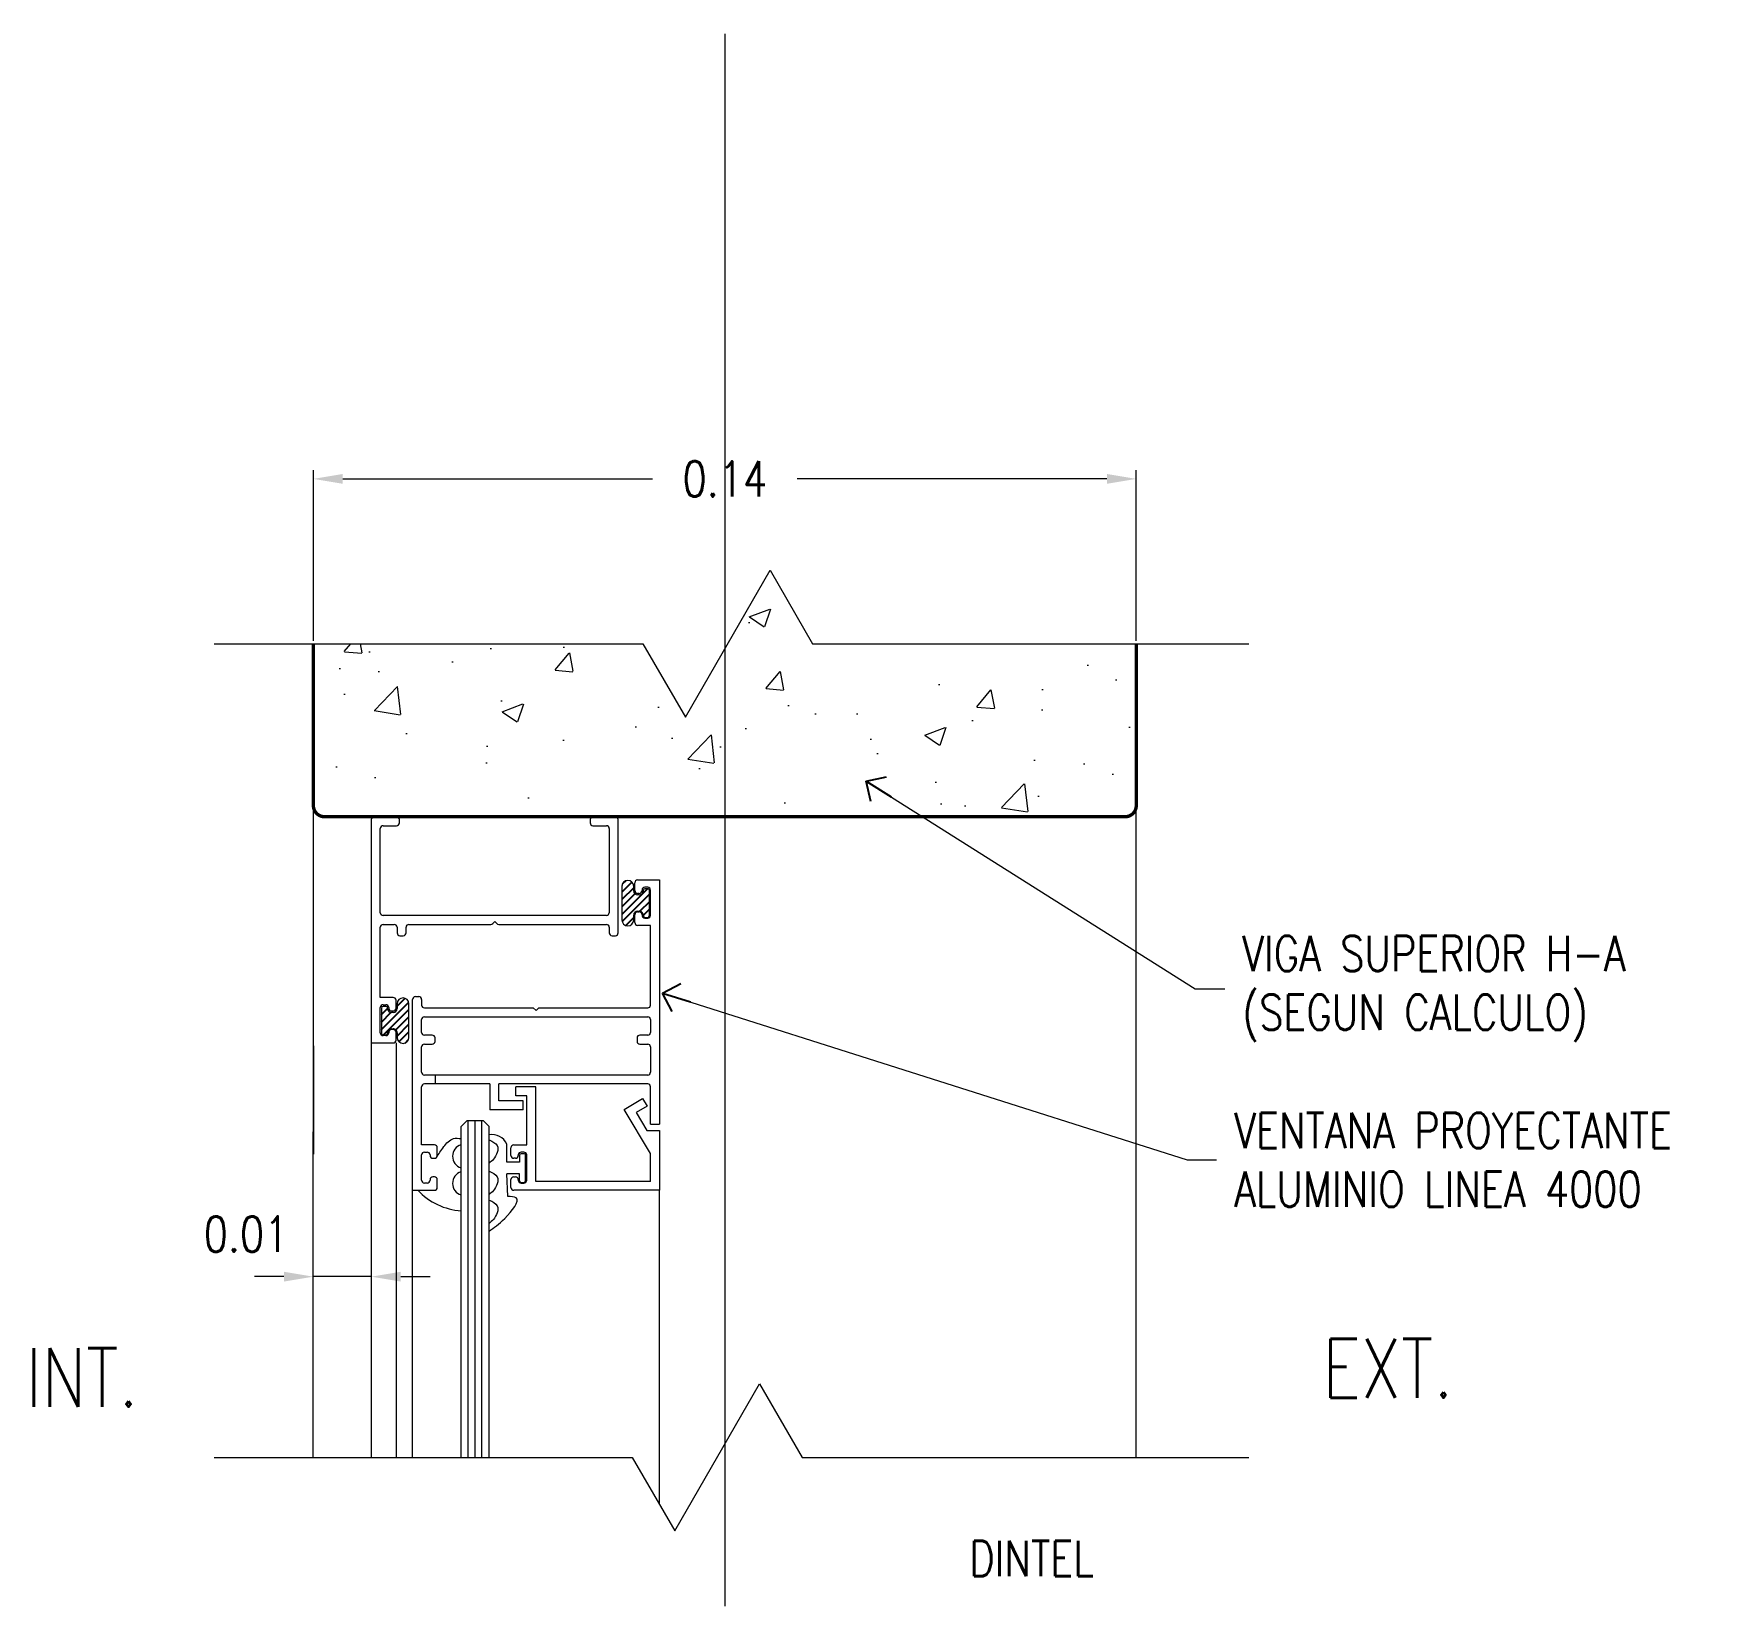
# Model space of a CAD drawing. Header units: metres. Extents: x -40 to 265, y 63 to 163.
# Drawn here: x -39.4416 to -39.1541, y 65.8922 to 66.1596 of the extents above; entities that cross this region are included whole.
import ezdxf

# ---------------------------------------------------------------- set-up
doc = ezdxf.new("R2010")
doc.units = ezdxf.units.M
doc.header["$LTSCALE"] = 5
doc.header["$MEASUREMENT"] = 0
doc.linetypes.add('CENTER', pattern=[2, 1.25, -0.25, 0.25, -0.25])
doc.layers.get('0').update_dxf_attribs({"color": 30})
for name, color, linetype, lineweight in [('A-ANNO-DIMS', 3, 'Continuous', 18), ('A-ANNO-SYMB', 3, 'Continuous', 18), ('A-ANNO-TEXT', 3, 'Continuous', 18), ('A-DETL-MBND', 3, 'Continuous', 18), ('A-DETL-PATT', 8, 'Continuous', 18)]:
    doc.layers.add(name, color=color, linetype=linetype, lineweight=lineweight)
doc.styles.add('E-ROMANS', font='romans.shx', dxfattribs={"width": 0.8})
doc.dimstyles.new('E-0001_ARW_24', dxfattribs={"dimscale": 0.001, "dimtxt": 2.4, "dimasz": 2.4, "dimexe": 1.2, "dimexo": 0.8, "dimgap": 1.2, "dimtad": 0, "dimdec": 0, "dimlfac": 1000, "dimzin": 0, "dimdsep": 46, "dimtxsty": 'E-ROMANS', "dimblk": 'OPEN90', "dimcen": 1.2, "dimclrd": 256, "dimclre": 256, "dimclrt": 256, "dimadec": 0, "dimazin": 0, "dimtfac": 1, "dimtdec": 0, "dimtmove": 1, "dimatfit": 3, "dimldrblk": 'OPEN90', "dimfxl": 1, "dimtfill": 1, "dimtolj": 1, "dimtzin": 0, "dimlwd": -1, "dimarcsym": 0})

# ---------------------------------------------------------------- blocks, each defined once
blk = doc.blocks.new('_Open90')
at = {"color": 0, "linetype": 'ByBlock', "lineweight": -2}
for p, q in [((0, 0), (-1, 0)), ((-0.5, 0.5), (0, 0)), ((0, 0), (-0.5, -0.5))]:
    blk.add_line(p, q, dxfattribs=at)

msp = doc.modelspace()

# ---------------------------------------------------------------- hatches: boundary and pattern name
at = {"layer": 'A-DETL-PATT'}
h = msp.add_hatch(dxfattribs=at)
h.set_pattern_fill('AR-CONC', color=256, scale=0.005, style=0)
h.set_pattern_definition([(50, (0, 0), (0.03586300913003768, -0.003137606749129755), [0.00375, -0.04125]), (355, (0, 0), (-0.006937566680650001, 0.03760960668500059), [0.003, -0.033]), (100.4514, (0.002988584, -0.000261467), (0.02892546908570108, 0.03447197710304768), [0.0031870095, -0.0350571056]), (46.18420000000001, (0, 0.01), (0.05336205243128223, -0.008275950716450904), [0.005625, -0.061875]), (96.6356, (0.00444683725, 0.00931033465), (0.04673313527743517, 0.04870589354502209), [0.0047805144, -0.05258565]), (351.1842, (0, 0.01), (0.04673309725668136, 0.04870593004626623), [0.004500000000000001, -0.0495]), (21, (0.005, 0.0075), (0.02984535260592308, -0.02013094453326694), [0.00375, -0.04125]), (326.0000000000001, (0.005, 0.0075), (0.01216576659607909, 0.03625750225234265), [0.003, -0.033]), (71.4514, (0.00748711165, 0.0058224197), (0.0420111314290745, 0.01612652483549762), [0.0031870095, -0.0350571056]), (37.50000000000001, (0, 0), (0.0006079927658645335, 0.01664469269156557), [0, -0.0326, 0, -0.0335, 0, -0.033125]), (7.499999999999999, (0, 0), (0.01315347687210743, 0.01972058559411801), [0, -0.0191, 0, -0.03185, 0, -0.012625]), (327.5, (-0.01115, 0), (0.02669112180862046, -0.00112774358671899), [0, -0.0125, 0, -0.039, 0, -0.05175]), (317.5, (-0.01615, 0), (0.02915930846711931, 0.005005249116615882), [0, -0.01625, 0, -0.0259, 0, -0.03675])])
h.paths.add_polyline_path([(-39.25399485699694, 66.02838488206234, -0.4142213346100107), (-39.25590399765725, 66.02647579206368), (-39.34255726587856, 66.02647809152573, 0.02881049960444723), (-39.34261213094253, 66.02648125553179), (-39.34643031094248, 66.02648125553179, 0.02833130713499485), (-39.34648426789072, 66.02647819573406), (-39.37979386404437, 66.02647907964939, 0.02388565840006213), (-39.37983938594256, 66.02648125553179), (-39.38365756594249, 66.02648125553179, 0.02330885261951597), (-39.38370199217678, 66.02647918335688), (-39.39042546343497, 66.02647936177333), (-39.39399412876227, 66.0298690514841), (-39.39399412876227, 66.05589239596561), (-39.33791880137865, 66.05589239596561), (-39.33070192301415, 66.04339239596248), (-39.316268166287, 66.0683923959656), (-39.30905128792434, 66.05589239596567), (-39.25399485699693, 66.05589239596561)])

# ---------------------------------------------------------------- linework, layer by layer
for p, q in [((-39.33980414603583, 66.01536972341096), (-39.34150554638403, 66.01366832306276)), ((-39.33950100188403, 66.01440730773317), (-39.34150554638403, 66.01240276323317)), ((-39.33715518278328, 66.01422200717474), (-39.34150554638403, 66.00987164357399)), ((-39.34084603618649, 66.01559339308989), (-39.34144511479917, 66.0149943144772)), ((-39.33928992385711, 66.0133528259305), (-39.34150554638403, 66.01113720340358)), ((-39.33682827588403, 66.01328335424441), (-39.34146602475742, 66.00864560537102)), ((-39.33682827588403, 66.01201779441482), (-39.33844933871567, 66.01039673158317)), ((-39.33950100188403, 66.00934506841482), (-39.3408588616191, 66.00798720867974)), ((-39.33682827588403, 66.01075223458523), (-39.33787827538403, 66.00970223508523)), ((-39.38241665744249, 65.99029490804546), (-39.3777789085691, 65.99493265691885)), ((-39.38241665744249, 65.99282602770464), (-39.38136665794249, 65.99387602720464)), ((-39.37974393144249, 65.99423319387505), (-39.37838607170742, 65.99559105361013)), ((-39.38241665744249, 65.99156046787505), (-39.38079559461085, 65.99318153070669)), ((-39.38208975054324, 65.98935625511513), (-39.37773938694249, 65.99370661871588)), ((-39.37995500946941, 65.99022543635937), (-39.37773938694249, 65.99244105888629)), ((-39.37974393144249, 65.9891709545567), (-39.37773938694249, 65.9911754990567)), ((-39.37944078729069, 65.98820853887891), (-39.37773938694249, 65.9899099392271)), ((-39.37839889714003, 65.98798486919998), (-39.37779981852735, 65.98858394781266))]:
    msp.add_line(p, q)
at = {"layer": 'A-ANNO-DIMS'}
for p, q in [((-39.39399412876227, 66.05639239596562), (-39.39399412876227, 66.08544179729488)), ((-39.38899412876227, 66.08394179729488), (-39.33628020716532, 66.08394179729488)), ((-39.25899485699694, 66.08394179729488), (-39.31170877859389, 66.08394179729488)), ((-39.25399485699693, 66.05639239596563), (-39.25399485699693, 66.08544179729488)), ((-39.39399855350096, 65.98750506378099), (-39.39399855350096, 65.97425217974327)), ((-39.38413483844249, 65.98750398303179), (-39.38413483844249, 65.97425217974327)), ((-39.39399855350096, 65.97525217974326), (-39.39399855350096, 65.96910424971308)), ((-39.38413483844249, 65.97525217974326), (-39.38413483844249, 65.96910424971308)), ((-39.39899855350097, 65.94824612790953), (-39.40399855350096, 65.94824612790953)), ((-39.38413483844249, 65.94824612790953), (-39.39399855350096, 65.94824612790953)), ((-39.37913483844249, 65.94824612790953), (-39.37413483844249, 65.94824612790953))]:
    msp.add_line(p, q, dxfattribs=at)
for points in [[(-39.38899412876227, 66.08477513062822), (-39.38899412876227, 66.08310846396155), (-39.39399412876227, 66.08394179729488)], [(-39.25899485699694, 66.08477513062822), (-39.25899485699694, 66.08310846396155), (-39.25399485699693, 66.08394179729488)], [(-39.39899855350097, 65.94907946124286), (-39.39899855350097, 65.9474127945762), (-39.39399855350096, 65.94824612790953)], [(-39.37913483844249, 65.94907946124286), (-39.37913483844249, 65.9474127945762), (-39.38413483844249, 65.94824612790953)]]:
    msp.add_solid(points, dxfattribs=at)
at = {"layer": 'A-ANNO-SYMB', "linetype": 'CENTER'}
msp.add_line((-39.32400522039354, 66.15964972388122), (-39.32400522039465, 65.89219385698871), dxfattribs=at)
at = {"layer": 'A-ANNO-SYMB'}
for p, q in [((-39.33251453171735, 65.90501127749108), (-39.31808077499201, 65.93001127749106)), ((-39.31808077499201, 65.93001127749106), (-39.31086389662934, 65.91751127749113)), ((-39.41084616310657, 65.91751127749107), (-39.33973141008366, 65.91751127749107)), ((-39.33973141008366, 65.91751127749107), (-39.33251453172099, 65.90501127749108)), ((-39.31086389662934, 65.91751127749113), (-39.23487192807769, 65.91751127749107))]:
    msp.add_line(p, q, dxfattribs=at)
at = {"layer": 'A-DETL-MBND'}
for p, q in [((-39.33070192301234, 66.04339239596563), (-39.316268166287, 66.0683923959656)), ((-39.316268166287, 66.0683923959656), (-39.30905128792433, 66.05589239596567)), ((-39.41084616310657, 66.05589239596561), (-39.33791880137865, 66.05589239596561)), ((-39.33791880137865, 66.05589239596561), (-39.33070192301598, 66.04339239596563)), ((-39.30905128792433, 66.05589239596567), (-39.23487192807769, 66.05589239596561)), ((-39.39400627737603, 65.91751127749107), (-39.39399412876227, 66.0283884958124)), ((-39.25400522039354, 65.91751127749109), (-39.25399485699694, 66.02838488206233)), ((-39.38413483844249, 66.02600398303179), (-39.38413483844249, 65.98800398303179)), ((-39.37983938594249, 66.02648125553179), (-39.38365756594249, 66.02648125553179)), ((-39.37936211344249, 66.02543125603178), (-39.37936211344249, 66.02600398303179)), ((-39.34690758344249, 66.02600398303179), (-39.34690758344249, 66.02543125603178)), ((-39.34261213094249, 66.02648125553179), (-39.34643031094249, 66.02648125553179)), ((-39.34213485844249, 66.00672217403178), (-39.34213485844249, 66.02600398303179)), ((-39.38260756644249, 66.01015853603178), (-39.38260756644249, 66.02447671103178)), ((-39.38213029394249, 66.02495398353179), (-39.37983938594249, 66.02495398353179)), ((-39.34643031094249, 66.02495398353179), (-39.34413940294249, 66.02495398353179)), ((-39.34366213044249, 66.02447671103178), (-39.34366213044249, 66.01015853603178)), ((-39.34150554638403, 66.01465155242474), (-39.34150554638403, 66.00892428242474)), ((-39.33950100188403, 66.01384018917474), (-39.33950100188403, 66.01465155242474)), ((-39.33931009288403, 66.01391973459141), (-39.33931009288403, 66.01525609759142)), ((-39.33883282038403, 66.01573337009141), (-39.33511009488402, 66.01573337009141)), ((-39.33806918438403, 66.01401518909141), (-39.33806918438403, 66.01391973459141)), ((-39.33711463938403, 66.01449246159142), (-39.33759191188403, 66.01449246159142)), ((-39.33711463938403, 66.01422200717474), (-39.33759191188403, 66.01422200717474)), ((-39.33663736688403, 66.00971973659142), (-39.33663736688403, 66.01401518909141)), ((-39.33511009488402, 66.01573337009141), (-39.33511009488403, 65.97417602603926)), ((-39.33854645688402, 66.01344246209142), (-39.33883282038403, 66.01344246209142)), ((-39.33854645688403, 66.01317200767474), (-39.33883282038403, 66.01317200767474)), ((-39.33787827538403, 66.01393564367474), (-39.33787827538403, 66.01384018917474)), ((-39.33682827588403, 66.00964019117474), (-39.33682827588403, 66.01393564367474)), ((-39.34413940294249, 66.00968126353179), (-39.38213029394249, 66.00968126353179)), ((-39.36347233106371, 66.00829378141056), (-39.36313484844249, 66.00863126403179)), ((-39.36313484844249, 66.00863126403179), (-39.36279736582127, 66.00829378141056)), ((-39.33950100188403, 66.00892428242474), (-39.33950100188403, 66.00973564567474)), ((-39.33931009288403, 66.00847882809141), (-39.33931009288403, 66.00981519109142)), ((-39.33883282038403, 66.01040382717474), (-39.33854645688403, 66.01040382717474)), ((-39.33883282038403, 66.01029246359141), (-39.33854645688402, 66.01029246359141)), ((-39.33806918438403, 66.00981519109142), (-39.33806918438403, 66.00971973659142)), ((-39.33787827538403, 66.00973564567474), (-39.33787827538403, 66.00964019117474)), ((-39.33759191188403, 66.00935382767474), (-39.33711463938403, 66.00935382767474)), ((-39.33759191188403, 66.00924246409141), (-39.33711463938403, 66.00924246409141)), ((-39.38260756644248, 65.9957357975318), (-39.38260756644249, 66.00767671903178)), ((-39.38213029394249, 66.00815399153178), (-39.38022120394249, 66.00815399153178)), ((-39.37974393144249, 66.00767671903178), (-39.37974393144249, 66.00672217403178)), ((-39.37926665894249, 66.00624490153179), (-39.37869393194249, 66.00624490153179)), ((-39.37821665944249, 66.00672217403178), (-39.37821665944249, 66.00767671903178)), ((-39.37773938694249, 66.00815399153178), (-39.36380981368494, 66.00815399153178)), ((-39.36245988320004, 66.00815399153178), (-39.34413940294249, 66.00815399153178)), ((-39.34366213044249, 66.00767671903178), (-39.34366213044249, 66.00672217403178)), ((-39.34318485794249, 66.00624490153179), (-39.34261213094249, 66.00624490153179)), ((-39.33663736688402, 66.00800155559143), (-39.33883282038403, 66.00800155559142)), ((-39.33663736688403, 65.99444701659142), (-39.33663736688402, 66.00800155559143)), ((-39.38041211294249, 65.99573579753178), (-39.38260756644248, 65.9957357975318)), ((-39.38260756644249, 65.98972216403179), (-39.38260756644249, 65.99401761653179)), ((-39.38260756644249, 65.98972216403179), (-39.38260756644249, 65.99401761653178)), ((-39.38241665744249, 65.99393807111511), (-39.38241665744249, 65.98964261861511)), ((-39.38213029394249, 65.99449488903178), (-39.38165302144249, 65.99449488903178)), ((-39.38165302144249, 65.99422443461512), (-39.3821302939425, 65.99422443461512)), ((-39.38136665794249, 65.99384261661511), (-39.38136665794249, 65.99393807111511)), ((-39.38117574894249, 65.99401761653178), (-39.38117574894249, 65.99392216203178)), ((-39.37993484044249, 65.99392216203178), (-39.37993484044249, 65.99525852503179)), ((-39.37974393144249, 65.9946539798651), (-39.37974393144249, 65.99384261661511)), ((-39.37773938694249, 65.98892670986511), (-39.37773938694249, 65.9946539798651)), ((-39.37711007488402, 65.9629333700914), (-39.37711007488402, 65.99540156159142)), ((-39.37663280238402, 65.99587883409141), (-39.37606007538403, 65.99587883409141)), ((-39.37558280288403, 65.99540156159142), (-39.37558280288403, 65.99444701659142)), ((-39.37510553038403, 65.99396974409142), (-39.35658735738402, 65.99396974409142)), ((-39.35658735738402, 65.99396974409142), (-39.35611008488402, 65.99349247159141)), ((-39.35611008488402, 65.99349247159141), (-39.35563281238402, 65.99396974409142)), ((-39.35563281238402, 65.99396974409142), (-39.33711463938403, 65.99396974409142)), ((-39.38069847644249, 65.99344488953179), (-39.38041211294249, 65.99344488953179)), ((-39.38041211294249, 65.99317443511511), (-39.38069847644249, 65.99317443511511)), ((-39.37558280288403, 65.98980095544431), (-39.37558280288403, 65.99196519959142)), ((-39.37510553038403, 65.99244247209141), (-39.33711463938403, 65.99244247209141)), ((-39.33663736688403, 65.99196519959142), (-39.33663736688403, 65.98980095544431)), ((-39.3821302939425, 65.98935625511511), (-39.38165302144249, 65.98935625511511)), ((-39.38165302144249, 65.98924489153178), (-39.38213029394249, 65.98924489153178)), ((-39.38136665794249, 65.98964261861511), (-39.38136665794249, 65.9897380731151)), ((-39.38117574894249, 65.98981761853179), (-39.38117574894249, 65.98972216403179)), ((-39.38069847644249, 65.99040625461511), (-39.38041211294249, 65.99040625461511)), ((-39.38041211294249, 65.99029489103178), (-39.38069847644249, 65.99029489103178)), ((-39.37993484044249, 65.98848125553178), (-39.37993484044249, 65.98981761853179)), ((-39.37974393144249, 65.9897380731151), (-39.37974393144249, 65.98892670986511)), ((-39.37376916738403, 65.9893236829443), (-39.37510553038403, 65.9893236829443)), ((-39.37329189488403, 65.9882736834443), (-39.37329189488403, 65.98884641044431)), ((-39.33892827488403, 65.98884641044431), (-39.33892827488403, 65.9882736834443)), ((-39.33711463938403, 65.9893236829443), (-39.33845100238403, 65.9893236829443)), ((-39.38413483844249, 65.98800398303179), (-39.38413483844249, 65.91751127749107)), ((-39.38413483844249, 65.98800398303179), (-39.38041211294249, 65.98800398303179)), ((-39.37993484044249, 65.98800398303179), (-39.37993484044249, 65.91751127749107)), ((-39.37558280288402, 65.9830236859443), (-39.37558280288403, 65.9873191384443)), ((-39.37510553038403, 65.9877964109443), (-39.37376916738403, 65.9877964109443)), ((-39.33845100238403, 65.9877964109443), (-39.33711463938403, 65.9877964109443)), ((-39.33663736688403, 65.9873191384443), (-39.33663736688403, 65.9830236859443)), ((-39.33711463938403, 65.98254641344431), (-39.37510553038403, 65.98254641344431)), ((-39.37329189488403, 65.9825464134443), (-39.37329189488403, 65.9810191414443)), ((-39.37558280288403, 65.97066518459141), (-39.37558280288402, 65.98054186894431)), ((-39.36397749558057, 65.9810191414443), (-39.37510553038403, 65.9810191414443)), ((-39.36397749558057, 65.9810191414443), (-39.36397749558057, 65.9766432664637)), ((-39.33711463938403, 65.9810191414443), (-39.36245022358057, 65.9810191414443)), ((-39.36245022358057, 65.9781705384637), (-39.36245022358057, 65.9810191414443)), ((-39.35953481161543, 65.97899945000988), (-39.35953481161543, 65.9805267220099)), ((-39.35617205015854, 65.98052672200988), (-39.35953481161543, 65.9805267220099)), ((-39.35617205015855, 65.96446064209138), (-39.35617205015854, 65.98052672200988)), ((-39.33663736688402, 65.97417602603926), (-39.33663736688403, 65.9805418689443)), ((-39.35832673892644, 65.9766432664637), (-39.36397749558057, 65.9766432664637)), ((-39.35832673892643, 65.9781705384637), (-39.36245022358057, 65.9781705384637)), ((-39.35769932215855, 65.97899945000988), (-39.35953481161543, 65.97899945000988)), ((-39.35832673892644, 65.9766432664637), (-39.35832673892644, 65.9781705384637)), ((-39.35769932215855, 65.97066518459141), (-39.35769932215855, 65.97899945000988)), ((-39.34113530011618, 65.97665625519176), (-39.33798640235273, 65.97854855997676)), ((-39.33663736688402, 65.96917145041435), (-39.34113530011618, 65.97665625519176)), ((-39.33721376840538, 65.97726285519593), (-39.33905358556083, 65.97615723187364)), ((-39.33798640235273, 65.97854855997676), (-39.33721376840538, 65.97726285519593)), ((-39.36790446180601, 65.97476948890404), (-39.36885900680601, 65.97381494390405)), ((-39.36885900680601, 65.91751127749107), (-39.36885900680601, 65.97381494390405)), ((-39.36504082680599, 65.97476948890404), (-39.36790446180601, 65.97476948890404)), ((-39.36767537100599, 65.91751127749107), (-39.367675371006, 65.97476948890404)), ((-39.366491735206, 65.91751127749107), (-39.366491735206, 65.97476948890404)), ((-39.36530809940602, 65.9174341210888), (-39.36530809940599, 65.97476948890404)), ((-39.36504082680599, 65.97476948890404), (-39.364086281806, 65.97381494390405)), ((-39.36408628180598, 65.91751127749107), (-39.364086281806, 65.97381494390405)), ((-39.33905358556083, 65.97615723187364), (-39.33723697708171, 65.9731342968674)), ((-39.33663736688402, 65.97417602603926), (-39.33511009488403, 65.97417602603926)), ((-39.33723697708171, 65.9731342968674), (-39.33511009488402, 65.9731342968674)), ((-39.33511009488402, 65.9731342968674), (-39.33511009488402, 65.9629333700914)), ((-39.37338734938402, 65.9706651845914), (-39.37558280288401, 65.97066518459141)), ((-39.37558280288402, 65.9646515510914), (-39.37558280288402, 65.9689470035914)), ((-39.37558280288403, 65.9646515510914), (-39.37558280288403, 65.96894700359141)), ((-39.37510553038402, 65.9694242760914), (-39.37462825788402, 65.9694242760914)), ((-39.37415098538402, 65.9689470035914), (-39.37415098538402, 65.9688515490914)), ((-39.37367371288402, 65.9683742765914), (-39.37338734938402, 65.9683742765914)), ((-39.37291007688402, 65.9688515490914), (-39.37291007688402, 65.9701879120914)), ((-39.36105863714697, 65.96769736553792), (-39.36105863714697, 65.97079260995524)), ((-39.36037204815855, 65.9688515490914), (-39.36037204815855, 65.9701879120914)), ((-39.35989477565855, 65.9706651845914), (-39.35769932215855, 65.97066518459141)), ((-39.35960841215854, 65.9683742765914), (-39.35989477565855, 65.9683742765914)), ((-39.35913113965854, 65.9689470035914), (-39.35913113965854, 65.9688515490914)), ((-39.35894023065855, 65.96886745817473), (-39.35894023065855, 65.96769736553792)), ((-39.35817659465854, 65.9694242760914), (-39.35865386715854, 65.9694242760914)), ((-39.35817659465854, 65.96915382167472), (-39.35865386715855, 65.96915382167472)), ((-39.35789023115855, 65.96457200567473), (-39.35789023115855, 65.96886745817473)), ((-39.35769932215855, 65.9646515510914), (-39.35769932215855, 65.9689470035914)), ((-39.35769932215854, 65.9646515510914), (-39.35769932215854, 65.96894700359141)), ((-39.33663736688402, 65.96446064209138), (-39.33663736688402, 65.96917145041436)), ((-39.37338734938402, 65.9652242780914), (-39.37367371288402, 65.9652242780914)), ((-39.35894023065855, 65.96769736553792), (-39.36105863714697, 65.96769736553792)), ((-39.36093587058686, 65.9618668939094), (-39.36105863714697, 65.96574209831154)), ((-39.35894023065855, 65.96574209831154), (-39.36105863714697, 65.96574209831154)), ((-39.35989477565855, 65.9652242780914), (-39.35960841215854, 65.9652242780914)), ((-39.35894023065855, 65.96457200567473), (-39.35894023065855, 65.96574209831154)), ((-39.37711007488402, 65.9629333700914), (-39.37338734938402, 65.9629333700914)), ((-39.37711007488404, 65.91751127749107), (-39.37711007488403, 65.9629333700914)), ((-39.37462825788402, 65.9641742785914), (-39.37510553038402, 65.9641742785914)), ((-39.37415098538402, 65.9647470055914), (-39.37415098538402, 65.9646515510914)), ((-39.37291007688402, 65.9634106425914), (-39.37291007688402, 65.9647470055914)), ((-39.36037204815855, 65.9634106425914), (-39.36037204815855, 65.9647470055914)), ((-39.33511009488402, 65.9629333700914), (-39.35989477565855, 65.9629333700914)), ((-39.35913113965854, 65.9647470055914), (-39.35913113965854, 65.9646515510914)), ((-39.35865386715855, 65.96428564217473), (-39.35817659465854, 65.96428564217473)), ((-39.35865386715854, 65.9641742785914), (-39.35817659465854, 65.9641742785914)), ((-39.33663736688402, 65.96446064209138), (-39.35617205015855, 65.96446064209138)), ((-39.33511009488403, 65.90950692476508), (-39.33511009488402, 65.9629333700914))]:
    msp.add_line(p, q, dxfattribs=at)
msp.add_lwpolyline([(-39.25399485699693, 66.05589239596563, 0.000572727, 0.000572727, 0), (-39.25399485699694, 66.02838488206234, 0.000572727, 0.000572727, -0.4142135623730951), (-39.25590394699695, 66.02647579206233, 0.000572727, 0.000572727, 0), (-39.39208503876227, 66.0264794058124, 0.000572727, 0.000572727, -0.4142135623730951), (-39.39399412876227, 66.02838849581241, 0.000572727, 0.000572727, 0), (-39.39399412876227, 66.05589239596561, 0, 0, 0)], format="xyseb", dxfattribs=at)
for centre, radius, start, end in [((-39.38365756594249, 66.0260039830318), 0.0004772724999924094, 90.00000000085299, 180.000000001706), ((-39.37983938594249, 66.0260039830318), 0.0004772724999995148, 359.999999998294, 90.00000000000001), ((-39.34643031094248, 66.0260039830318), 0.0004772724999924094, 90.00000000085299, 180.000000001706), ((-39.3426121309425, 66.0260039830318), 0.0004772725000066202, 359.999999998294, 89.99999999914701), ((-39.38213029394248, 66.0244767110318), 0.0004772725000066202, 90.00000000085299, 180.000000001706), ((-39.37983938594249, 66.02543125603178), 0.0004772724999924094, 270, 0), ((-39.34643031094249, 66.02543125603178), 0.0004772724999924094, 180, 270.000000000853), ((-39.34413940294249, 66.0244767110318), 0.0004772724999924094, 359.999999998294, 90.00000000000001), ((-39.34050327413402, 66.01465155242474), 0.001002272250000011, 0, 180), ((-39.33883282038403, 66.01525609759142), 0.0004772724999995148, 90.00000000000001, 180), ((-39.33759191188402, 66.01401518909141), 0.0004772725000066202, 90.00000000085299, 180), ((-39.33759191188403, 66.01393564367474), 0.0002863635, 90.00000000000001, 180), ((-39.33711463938403, 66.01401518909141), 0.0004772724999995148, 0, 90.00000000000001), ((-39.33711463938403, 66.01393564367474), 0.0002863635, 0, 90.00000000000001), ((-39.33883282038403, 66.01384018917474), 0.0006681815, 180, 270), ((-39.33883282038403, 66.01391973459141), 0.0004772724999924094, 180, 270), ((-39.33854645688402, 66.01391973459141), 0.0004772724999924094, 269.9999999991471, 0), ((-39.33854645688403, 66.01384018917474), 0.0006681815, 270, 0), ((-39.3821302939425, 66.01015853603178), 0.0004772724999924094, 180, 270.000000000853), ((-39.36380981368494, 66.00863126403179), 0.0004772725000066202, 270, 314.9999999993968), ((-39.36245988320005, 66.00863126403179), 0.0004772725000038378, 225.0000000012063, 270.000000000853), ((-39.34413940294249, 66.01015853603178), 0.0004772724999995148, 270, 0), ((-39.34050327413402, 66.00892428242474), 0.001002272250000011, 180, 0), ((-39.33883282038403, 66.00973564567474), 0.0006681815, 90.00000000000001, 180), ((-39.33883282038403, 66.00981519109142), 0.0004772724999995148, 90.00000000000001, 180), ((-39.33883282038403, 66.00847882809141), 0.0004772724999924094, 180, 270), ((-39.33854645688403, 66.00973564567474), 0.0006681815, 0, 90.00000000000001), ((-39.33854645688402, 66.00981519109142), 0.0004772724999924094, 0, 90.00000000085299), ((-39.33759191188402, 66.0097197365914), 0.0004772725000066202, 179.999999998294, 269.9999999991471), ((-39.33759191188403, 66.00964019117474), 0.0002863635, 180, 270), ((-39.33711463938403, 66.0097197365914), 0.0004772724999924094, 270, 1.706012675217255e-09), ((-39.33711463938403, 66.00964019117474), 0.0002863635, 270, 0), ((-39.38213029394248, 66.00767671903178), 0.0004772725000066202, 90.00000000085299, 180), ((-39.3802212039425, 66.00767671903178), 0.0004772725000066202, 0, 89.99999999914701), ((-39.3792666589425, 66.00672217403178), 0.0004772724999924094, 180, 270.000000000853), ((-39.37869393194248, 66.0067221740318), 0.0004772725000066202, 269.9999999991471, 359.999999998294), ((-39.37773938694248, 66.00767671903178), 0.0004772725000066202, 90.00000000085299, 180), ((-39.34413940294249, 66.00767671903178), 0.0004772725000066202, 0, 90.00000000000001), ((-39.34318485794249, 66.0067221740318), 0.0004772724999995148, 180.000000001706, 270), ((-39.34261213094248, 66.00672217403178), 0.0004772724999924094, 269.9999999991471, 0), ((-39.38213029394248, 65.99401761653179), 0.0004772725000066202, 90.00000000085299, 180.000000001706), ((-39.3821302939425, 65.99393807111511), 0.0002863635, 90.00000000000001, 180), ((-39.38165302144249, 65.99401761653179), 0.0004772724999924094, 359.999999998294, 90.00000000000001), ((-39.38165302144249, 65.99393807111511), 0.0002863635, 0, 90.00000000000001), ((-39.38069847644249, 65.99392216203178), 0.0004772724999995148, 180, 270), ((-39.38041211294248, 65.99525852503179), 0.0004772724999924094, 0, 90.00000000085299), ((-39.38041211294248, 65.99392216203178), 0.0004772724999924094, 269.9999999991471, 0), ((-39.3787416591925, 65.9946539798651), 0.001002272250000011, 0, 180), ((-39.37663280238402, 65.99540156159142), 0.0004772724999995148, 90.00000000000001, 180), ((-39.37606007538402, 65.99540156159142), 0.0004772724999924094, 0, 90.00000000085299), ((-39.37510553038402, 65.99444701659142), 0.0004772725000066202, 180, 269.9999999991471), ((-39.33711463938403, 65.99444701659142), 0.0004772725000066202, 270, 0), ((-39.38069847644249, 65.99384261661511), 0.0006681815, 180, 270), ((-39.38041211294249, 65.99384261661511), 0.0006681815, 270, 0), ((-39.37510553038403, 65.99196519959142), 0.0004772724999924094, 89.99999999914701, 180), ((-39.33711463938403, 65.99196519959142), 0.0004772724999924094, 0, 90.00000000000001), ((-39.38213029394248, 65.98972216403179), 0.0004772725000066202, 180, 269.9999999991471), ((-39.3821302939425, 65.98964261861511), 0.0002863635, 180, 270), ((-39.38165302144249, 65.98972216403179), 0.0004772724999995148, 270, 0), ((-39.38165302144249, 65.98964261861511), 0.0002863635, 270, 0), ((-39.38069847644249, 65.9897380731151), 0.0006681815, 90.00000000000001, 180), ((-39.38069847644249, 65.98981761853179), 0.0004772724999924094, 90.00000000000001, 180), ((-39.38041211294249, 65.9897380731151), 0.0006681815, 0, 90.00000000000001), ((-39.38041211294248, 65.98981761853179), 0.0004772724999924094, 0, 90.00000000085299), ((-39.38041211294248, 65.98848125553178), 0.0004772724999924094, 269.9999999991471, 0), ((-39.3787416591925, 65.98892670986511), 0.001002272250000011, 180, 0), ((-39.37510553038402, 65.9898009554443), 0.0004772724999924094, 179.999999998294, 269.9999999991471), ((-39.37376916738403, 65.98884641044431), 0.0004772724999995148, 0, 90.00000000000001), ((-39.37376916738403, 65.98827368344429), 0.0004772724999924094, 270, 1.706012675217255e-09), ((-39.33845100238403, 65.98884641044431), 0.0004772724999924094, 89.99999999914701, 180), ((-39.33845100238402, 65.98827368344429), 0.0004772725000066202, 179.999999998294, 269.9999999991471), ((-39.33711463938403, 65.9898009554443), 0.0004772724999995148, 270, 1.706012675217255e-09), ((-39.37510553038403, 65.9873191384443), 0.0004772724999924094, 89.99999999914701, 180), ((-39.33711463938403, 65.9873191384443), 0.0004772724999924094, 0, 90.00000000000001), ((-39.37510553038403, 65.9830236859443), 0.0004772724999924094, 180, 270.000000000853), ((-39.33711463938403, 65.9830236859443), 0.0004772724999995148, 270, 0), ((-39.37510553038403, 65.98054186894431), 0.0004772724999924094, 89.99999999914701, 180), ((-39.33711463938403, 65.98054186894431), 0.0004772724999995148, 359.999999998294, 90.00000000000001), ((-39.36360988112349, 65.96958078268887), 0.002824424038860067, 25.40746849435206, 99.71060359797598), ((-39.37510553038401, 65.96894700359141), 0.0004772725000066202, 90.00000000085299, 180.000000001706), ((-39.37462825788402, 65.96894700359141), 0.0004772724999924094, 359.999999998294, 90.00000000000001), ((-39.37367371288402, 65.9688515490914), 0.0004772724999995148, 180, 270), ((-39.37338734938401, 65.9701879120914), 0.0004772724999924094, 0, 90.00000000085299), ((-39.37338734938401, 65.9688515490914), 0.0004772724999924094, 269.9999999991471, 0), ((-39.36827259737122, 65.96872711514216), 0.002045073610356001, 106.6630318935019, 253.3369681064981), ((-39.35989477565855, 65.9701879120914), 0.0004772724999924094, 89.99999999914701, 180), ((-39.35989477565855, 65.9688515490914), 0.0004772724999924094, 180, 270.0000000008529), ((-39.35960841215854, 65.9688515490914), 0.0004772724999995148, 270, 0), ((-39.35865386715854, 65.96894700359141), 0.0004772724999924094, 90.00000000000001, 180.000000001706), ((-39.35865386715855, 65.96886745817473), 0.0002863635, 90.00000000000001, 180), ((-39.35817659465855, 65.96894700359141), 0.0004772725000066202, 359.999999998294, 89.99999999914701), ((-39.35817659465854, 65.96886745817473), 0.0002863635, 0, 90.00000000000001), ((-39.37367371288402, 65.9647470055914), 0.0004772724999924094, 90.00000000000001, 180), ((-39.37338734938401, 65.9647470055914), 0.0004772724999924094, 0, 90.00000000085299), ((-39.36827259737122, 65.9640997763096), 0.002045073610356001, 106.6630318935019, 253.3369681064981), ((-39.35989477565855, 65.9647470055914), 0.0004772724999924094, 89.99999999914701, 180), ((-39.35960841215854, 65.9647470055914), 0.0004772724999924094, 0, 90.00000000000001), ((-39.3679970755808, 65.97072634564694), 0.01132815257361915, 223.4664698780786, 265.6362878610541), ((-39.37510553038401, 65.9646515510914), 0.0004772725000066202, 180, 269.9999999991471), ((-39.37462825788402, 65.9646515510914), 0.0004772724999995148, 270, 0), ((-39.37338734938401, 65.9634106425914), 0.0004772724999924094, 269.9999999991471, 0), ((-39.35989477565855, 65.9634106425914), 0.0004772724999924094, 180, 270.0000000008529), ((-39.35865386715854, 65.9646515510914), 0.0004772724999995148, 180, 270), ((-39.35865386715855, 65.96457200567473), 0.0002863635, 180, 270), ((-39.35817659465855, 65.9646515510914), 0.0004772725000066202, 270.0000000008529, 0), ((-39.35817659465854, 65.96457200567473), 0.0002863635, 270, 0)]:
    msp.add_arc(centre, radius, start, end, dxfattribs=at)
for points in [[(-39.37304986676279, 65.96851406647018), (-39.3718101047767, 65.97035910544186), (-39.37016234363418, 65.97173104778234), (-39.36885900680601, 65.97173104778234)], [(-39.364086281806, 65.97150260378217), (-39.36271218524258, 65.97053901427653), (-39.36337194609577, 65.9682061774166), (-39.364086281806, 65.96754687097966)], [(-39.364086281806, 65.96617759717057), (-39.36271218524258, 65.96521400766493), (-39.36337194609577, 65.962881170805), (-39.364086281806, 65.96222186436806)], [(-39.364086281806, 65.95598400855043), (-39.36144338247903, 65.9581647303308), (-39.35951481886229, 65.96166401207547), (-39.36093587058686, 65.9618668939094)], [(-39.364086281806, 65.96125830131723), (-39.36271218524258, 65.96029471181158), (-39.36337194609577, 65.95796187495166), (-39.364086281806, 65.95730256851472)]]:
    msp.add_spline(points, degree=3, dxfattribs=at)

# ---------------------------------------------------------------- texts
at = {"layer": 'A-ANNO-TEXT', "style": 'E-ROMANS'}
for s, insert, char_height, attachment_point in [('\\A1;0.14', (-39.32399449287961, 66.08394179729488), 0.006, 5), ('VIGA SUPERIOR H-A\\P(SEGUN CALCULO)', (-39.23595512630347, 65.99721435867586), 0.006, 4), ('VENTANA PROYECTANTE\\PALUMINIO LINEA 4000', (-39.23734156581087, 65.9681203936728), 0.006, 4), ('\\A1;0.01', (-39.40544185546163, 65.95548220775063), 0.006, 5), ('EXT.', (-39.20003647032939, 65.93265788095307), 0.01, 6), ('INT.', (-39.42373014128366, 65.93110918151578), 0.01, 6), ('DINTEL', (-39.26119212328256, 65.90028757792474), 0.006, 6)]:
    msp.add_mtext(s, dxfattribs=dict(at, insert=insert, char_height=char_height, attachment_point=attachment_point))

# ---------------------------------------------------------------- leaders
at = {"layer": 'A-ANNO-DIMS', "annotation_type": 0, "has_hookline": 1, "hookline_direction": 0}
for points, text_width in [([(-39.29993731140611, 66.03250273457732), (-39.24395512630347, 65.99721435867586), (-39.23895512630347, 65.99721435867586)], 0.07428571428571426), ([(-39.33459855792986, 65.99648163151056), (-39.24534156581087, 65.9681203936728), (-39.24034156581087, 65.9681203936728)], 0.08319999999999995)]:
    msp.add_leader(points, dimstyle='E-0001_ARW_24', override={"dimscale": 1, "dimtxt": 0.06, "dimasz": 0.005, "dimexe": 0.0015, "dimexo": 0.0005, "dimgap": 0.003, "dimtad": 0, "dimtxsty": 'E-ROMANS', "dimcen": 0.5, "dimclrd": 1, "dimclre": 1, "dimclrt": 2, "dimtfac": 0.5, "dimtofl": 0}, dxfattribs=dict(at, text_width=text_width))

doc.saveas('drawing.dxf')
